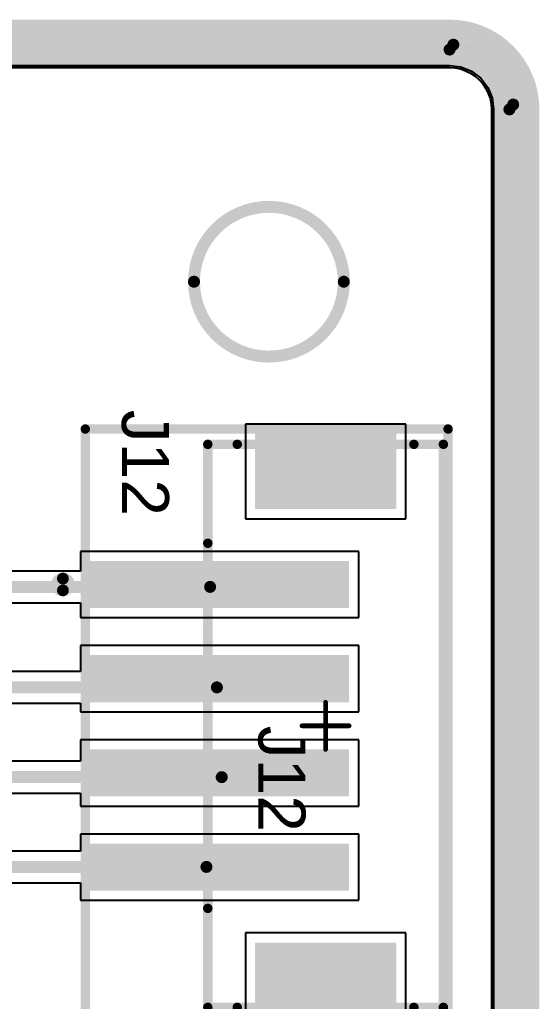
# Model space of a CAD drawing. Header units: inches. Extents: x 2.95 to 6.74, y 1.23 to 4.83.
# Drawn here: x 6.303 to 6.737, y 4.012 to 4.832 of the extents above; entities that cross this region are included whole.
import ezdxf

# ---------------------------------------------------------------- set-up
doc = ezdxf.new("R2010")
doc.units = ezdxf.units.IN
doc.header["$MEASUREMENT"] = 0
for name, color, linetype in [('Bottom Layer', 5, 'Continuous'), ('GND', 76, 'Continuous'), ('Keep-Out Layer', 6, 'Continuous'), ('Mechanical 5', 56, 'Continuous'), ('Mechanical 8', 56, 'Continuous'), ('PWR', 16, 'Continuous'), ('Top 3D Body', 56, 'Continuous'), ('Top Assembly', 56, 'Continuous'), ('Top Component Center', 56, 'Continuous'), ('Top Courtyard', 56, 'Continuous'), ('Top Layer', 1, 'Continuous'), ('Top Overlay', 2, 'Continuous'), ('Top Paste', 8, 'Continuous'), ('Top Solder', 216, 'Continuous')]:
    doc.layers.add(name, color=color, linetype=linetype)
doc.styles.add('Arial', font='', dxfattribs={"height": 0.2})
doc.styles.get('Arial').set_extended_font_data('Arial')

# ---------------------------------------------------------------- blocks, each defined once
blk = doc.blocks.new('FP_B4B_PH_SM4_GW_TB_LF_S_MFG_102')
at = {"layer": 'Top Layer'}
for points in [[(-0.24409, 0.05906), (-0.1811, 0.05906), (-0.1811, -0.05906), (-0.24409, -0.05906)], [(0.1811, 0.05906), (0.24409, 0.05906), (0.24409, -0.05906), (0.1811, -0.05906)], [(-0.1378, 0.01969), (-0.09843, 0.01969), (-0.09843, -0.19685), (-0.1378, -0.19685)], [(-0.05906, 0.01969), (-0.01969, 0.01969), (-0.01969, -0.19685), (-0.05906, -0.19685)], [(0.01969, 0.01969), (0.05906, 0.01969), (0.05906, -0.19685), (0.01969, -0.19685)], [(0.09843, 0.01969), (0.1378, 0.01969), (0.1378, -0.19685), (0.09843, -0.19685)]]:
    blk.add_hatch(color=1, dxfattribs=at).paths.add_polyline_path(points)
at = {"layer": 'Top Paste'}
for points in [[(-0.24409, 0.05906), (-0.1811, 0.05906), (-0.1811, -0.05906), (-0.24409, -0.05906)], [(0.1811, 0.05906), (0.24409, 0.05906), (0.24409, -0.05906), (0.1811, -0.05906)], [(-0.1378, 0.01969), (-0.09843, 0.01969), (-0.09843, -0.19685), (-0.1378, -0.19685)], [(-0.05906, 0.01969), (-0.01969, 0.01969), (-0.01969, -0.19685), (-0.05906, -0.19685)], [(0.01969, 0.01969), (0.05906, 0.01969), (0.05906, -0.19685), (0.01969, -0.19685)], [(0.09843, 0.01969), (0.1378, 0.01969), (0.1378, -0.19685), (0.09843, -0.19685)]]:
    blk.add_hatch(color=8, dxfattribs=at).paths.add_polyline_path(points)
at = {"layer": 'Top Solder'}
for points in [[(-0.24409, 0.05906), (-0.1811, 0.05906), (-0.1811, -0.05906), (-0.24409, -0.05906)], [(0.1811, 0.05906), (0.24409, 0.05906), (0.24409, -0.05906), (0.1811, -0.05906)], [(-0.1378, 0.01969), (-0.09843, 0.01969), (-0.09843, -0.19685), (-0.1378, -0.19685)], [(-0.05906, 0.01969), (-0.01969, 0.01969), (-0.01969, -0.19685), (-0.05906, -0.19685)], [(0.01969, 0.01969), (0.05906, 0.01969), (0.05906, -0.19685), (0.01969, -0.19685)], [(0.09843, 0.01969), (0.1378, 0.01969), (0.1378, -0.19685), (0.09843, -0.19685)]]:
    blk.add_hatch(color=216, dxfattribs=at).paths.add_polyline_path(points)
at = {"layer": 'Top 3D Body'}
for points in [[(0.23524, 0.09843, 0.00787, 0.00787, 0), (-0.23524, 0.09843, 0.00787, 0.00787, 0)], [(-0.23524, -0.09843, 0.00787, 0.00787, 0), (-0.23524, 0.09843, 0.00787, 0.00787, 0)], [(0.23524, -0.09843, 0.00787, 0.00787, 0), (0.23524, 0.09843, 0.00787, 0.00787, 0)], [(0.23524, -0.09843, 0.00787, 0.00787, 0), (-0.23524, -0.09843, 0.00787, 0.00787, 0)]]:
    blk.add_lwpolyline(points, format="xyseb", dxfattribs=at)
for points in [[(-0.2372, 0.09843, 0.00394, 0.00394, 1), (-0.23327, 0.09843, 0.00394, 0.00394, 1)], [(-0.2372, 0.09843, 0.00394, 0.00394, 1), (-0.23327, 0.09843, 0.00394, 0.00394, 1)], [(0.23327, 0.09843, 0.00394, 0.00394, 1), (0.2372, 0.09843, 0.00394, 0.00394, 1)], [(0.23327, 0.09843, 0.00394, 0.00394, 1), (0.2372, 0.09843, 0.00394, 0.00394, 1)], [(-0.2372, -0.09843, 0.00394, 0.00394, 1), (-0.23327, -0.09843, 0.00394, 0.00394, 1)], [(-0.2372, -0.09843, 0.00394, 0.00394, 1), (-0.23327, -0.09843, 0.00394, 0.00394, 1)], [(0.23327, -0.09843, 0.00394, 0.00394, 1), (0.2372, -0.09843, 0.00394, 0.00394, 1)], [(0.23327, -0.09843, 0.00394, 0.00394, 1), (0.2372, -0.09843, 0.00394, 0.00394, 1)]]:
    blk.add_lwpolyline(points, format="xyseb", close=True, dxfattribs=at)
at = {"layer": 'Top Assembly'}
for points in [[(0.24803, 0.10236, 0.00787, 0.00787, 0), (-0.24803, 0.10236, 0.00787, 0.00787, 0)], [(-0.24803, -0.20079, 0.00787, 0.00787, 0), (-0.24803, 0.10236, 0.00787, 0.00787, 0)], [(0.24803, -0.20079, 0.00787, 0.00787, 0), (0.24803, 0.10236, 0.00787, 0.00787, 0)], [(0.24803, -0.20079, 0.00787, 0.00787, 0), (-0.24803, -0.20079, 0.00787, 0.00787, 0)]]:
    blk.add_lwpolyline(points, format="xyseb", dxfattribs=at)
for points in [[(-0.25, 0.10236, 0.00394, 0.00394, 1), (-0.24606, 0.10236, 0.00394, 0.00394, 1)], [(-0.25, 0.10236, 0.00394, 0.00394, 1), (-0.24606, 0.10236, 0.00394, 0.00394, 1)], [(0.24606, 0.10236, 0.00394, 0.00394, 1), (0.25, 0.10236, 0.00394, 0.00394, 1)], [(0.24606, 0.10236, 0.00394, 0.00394, 1), (0.25, 0.10236, 0.00394, 0.00394, 1)], [(-0.25, -0.20079, 0.00394, 0.00394, 1), (-0.24606, -0.20079, 0.00394, 0.00394, 1)], [(-0.25, -0.20079, 0.00394, 0.00394, 1), (-0.24606, -0.20079, 0.00394, 0.00394, 1)], [(0.24606, -0.20079, 0.00394, 0.00394, 1), (0.25, -0.20079, 0.00394, 0.00394, 1)], [(0.24606, -0.20079, 0.00394, 0.00394, 1), (0.25, -0.20079, 0.00394, 0.00394, 1)]]:
    blk.add_lwpolyline(points, format="xyseb", close=True, dxfattribs=at)
at = {"layer": 'Top Component Center'}
for points in [[(0, -0.01969, 0.00394, 0.00394, 0), (0, 0.01969, 0.00394, 0.00394, 0)], [(0.01969, 0, 0.00394, 0.00394, 0), (-0.01969, 0, 0.00394, 0.00394, 0)]]:
    blk.add_lwpolyline(points, format="xyseb", dxfattribs=at)
for points in [[(-0.00098, 0.01969, 0.00197, 0.00197, 1), (0.00098, 0.01969, 0.00197, 0.00197, 1)], [(-0.02067, 0, 0.00197, 0.00197, 1), (-0.0187, 0, 0.00197, 0.00197, 1)], [(0.0187, 0, 0.00197, 0.00197, 1), (0.02067, 0, 0.00197, 0.00197, 1)], [(-0.00098, -0.01969, 0.00197, 0.00197, 1), (0.00098, -0.01969, 0.00197, 0.00197, 1)]]:
    blk.add_lwpolyline(points, format="xyseb", close=True, dxfattribs=at)
at = {"layer": 'Top Courtyard'}
for points in [[(0.24803, 0.10236, 0.00787, 0.00787, 0), (-0.24803, 0.10236, 0.00787, 0.00787, 0)], [(-0.24803, -0.20079, 0.00787, 0.00787, 0), (-0.24803, 0.10236, 0.00787, 0.00787, 0)], [(0.24803, -0.20079, 0.00787, 0.00787, 0), (0.24803, 0.10236, 0.00787, 0.00787, 0)], [(0.24803, -0.20079, 0.00787, 0.00787, 0), (-0.24803, -0.20079, 0.00787, 0.00787, 0)]]:
    blk.add_lwpolyline(points, format="xyseb", dxfattribs=at)
for points in [[(-0.25, 0.10236, 0.00394, 0.00394, 1), (-0.24606, 0.10236, 0.00394, 0.00394, 1)], [(-0.25, 0.10236, 0.00394, 0.00394, 1), (-0.24606, 0.10236, 0.00394, 0.00394, 1)], [(0.24606, 0.10236, 0.00394, 0.00394, 1), (0.25, 0.10236, 0.00394, 0.00394, 1)], [(0.24606, 0.10236, 0.00394, 0.00394, 1), (0.25, 0.10236, 0.00394, 0.00394, 1)], [(-0.25, -0.20079, 0.00394, 0.00394, 1), (-0.24606, -0.20079, 0.00394, 0.00394, 1)], [(-0.25, -0.20079, 0.00394, 0.00394, 1), (-0.24606, -0.20079, 0.00394, 0.00394, 1)], [(0.24606, -0.20079, 0.00394, 0.00394, 1), (0.25, -0.20079, 0.00394, 0.00394, 1)], [(0.24606, -0.20079, 0.00394, 0.00394, 1), (0.25, -0.20079, 0.00394, 0.00394, 1)]]:
    blk.add_lwpolyline(points, format="xyseb", close=True, dxfattribs=at)
at = {"layer": 'Top Overlay'}
for points in [[(0.23524, 0.09843, 0.00787, 0.00787, 0), (-0.23524, 0.09843, 0.00787, 0.00787, 0)], [(-0.23524, 0.07382, 0.00787, 0.00787, 0), (-0.23524, 0.09843, 0.00787, 0.00787, 0)], [(0.23524, 0.07382, 0.00787, 0.00787, 0), (0.23524, 0.09843, 0.00787, 0.00787, 0)], [(-0.23524, -0.09843, 0.00787, 0.00787, 0), (-0.23524, -0.07382, 0.00787, 0.00787, 0)], [(0.23524, -0.09843, 0.00787, 0.00787, 0), (0.23524, -0.07382, 0.00787, 0.00787, 0)], [(-0.15256, -0.09843, 0.00787, 0.00787, 0), (-0.23524, -0.09843, 0.00787, 0.00787, 0)], [(0.23524, -0.09843, 0.00787, 0.00787, 0), (0.15256, -0.09843, 0.00787, 0.00787, 0)]]:
    blk.add_lwpolyline(points, format="xyseb", dxfattribs=at)
for points in [[(-0.2372, 0.09843, 0.00394, 0.00394, 1), (-0.23327, 0.09843, 0.00394, 0.00394, 1)], [(-0.2372, 0.09843, 0.00394, 0.00394, 1), (-0.23327, 0.09843, 0.00394, 0.00394, 1)], [(0.23327, 0.09843, 0.00394, 0.00394, 1), (0.2372, 0.09843, 0.00394, 0.00394, 1)], [(0.23327, 0.09843, 0.00394, 0.00394, 1), (0.2372, 0.09843, 0.00394, 0.00394, 1)], [(-0.2372, 0.07382, 0.00394, 0.00394, 1), (-0.23327, 0.07382, 0.00394, 0.00394, 1)], [(0.23327, 0.07382, 0.00394, 0.00394, 1), (0.2372, 0.07382, 0.00394, 0.00394, 1)], [(-0.2372, -0.07382, 0.00394, 0.00394, 1), (-0.23327, -0.07382, 0.00394, 0.00394, 1)], [(0.23327, -0.07382, 0.00394, 0.00394, 1), (0.2372, -0.07382, 0.00394, 0.00394, 1)], [(-0.2372, -0.09843, 0.00394, 0.00394, 1), (-0.23327, -0.09843, 0.00394, 0.00394, 1)], [(-0.2372, -0.09843, 0.00394, 0.00394, 1), (-0.23327, -0.09843, 0.00394, 0.00394, 1)], [(-0.15453, -0.09843, 0.00394, 0.00394, 1), (-0.15059, -0.09843, 0.00394, 0.00394, 1)], [(0.15059, -0.09843, 0.00394, 0.00394, 1), (0.15453, -0.09843, 0.00394, 0.00394, 1)], [(0.23327, -0.09843, 0.00394, 0.00394, 1), (0.2372, -0.09843, 0.00394, 0.00394, 1)], [(0.23327, -0.09843, 0.00394, 0.00394, 1), (0.2372, -0.09843, 0.00394, 0.00394, 1)], [(-0.11319, -0.21949, 0.00984, 0.00984, 1), (-0.12303, -0.21949, 0.00984, 0.00984, 1)], [(-0.12549, -0.21949, 0.00492, 0.00492, 1), (-0.12057, -0.21949, 0.00492, 0.00492, 1)], [(-0.11565, -0.21949, 0.00492, 0.00492, 1), (-0.11073, -0.21949, 0.00492, 0.00492, 1)]]:
    blk.add_lwpolyline(points, format="xyseb", close=True, dxfattribs=at)
at = {"layer": 'Top Assembly', "style": 'Arial'}
blk.add_text('J12', height=0.03937, dxfattribs=at).set_placement((-0.00007, -0.05619))

msp = doc.modelspace()

# ---------------------------------------------------------------- linework, layer by layer
at = {"layer": 'Bottom Layer'}
for p, q in [((3.89213, 4.79375), (6.6622, 4.79375)), ((6.6622, 4.79375), (6.66221, 4.79375)), ((6.66221, 4.79375), (6.66242, 4.7938)), ((6.66242, 4.7938), (6.67173, 4.79257)), ((6.67173, 4.79257), (6.68061, 4.78889)), ((6.68061, 4.78889), (6.68824, 4.78304)), ((6.68824, 4.78304), (6.69409, 4.77541)), ((6.69409, 4.77541), (6.69777, 4.76654)), ((6.69777, 4.76654), (6.69899, 4.75722)), ((6.69899, 4.75722), (6.69895, 4.75701)), ((6.69895, 4.75701), (6.69895, 3.52709))]:
    msp.add_line(p, q, dxfattribs=at)
at = {"layer": 'GND'}
for p, q in [((4.7401, 4.79193), (6.66218, 4.79193)), ((6.66218, 4.79193), (6.66228, 4.79193)), ((6.66228, 4.79193), (6.66269, 4.79197)), ((6.66269, 4.79197), (6.66677, 4.7917)), ((6.66677, 4.7917), (6.67126, 4.79081)), ((6.67126, 4.79081), (6.67559, 4.78933)), ((6.67559, 4.78933), (6.6797, 4.78731)), ((6.6797, 4.78731), (6.68351, 4.78477)), ((6.68351, 4.78477), (6.68695, 4.78175)), ((6.68695, 4.78175), (6.68996, 4.77831)), ((6.68996, 4.77831), (6.69251, 4.7745)), ((6.69251, 4.7745), (6.69453, 4.7704)), ((6.69453, 4.7704), (6.696, 4.76606)), ((6.696, 4.76606), (6.6969, 4.76157)), ((6.6969, 4.76157), (6.69717, 4.75744)), ((6.69717, 4.75744), (6.69712, 4.75701)), ((6.69712, 4.75701), (6.69712, 3.52709))]:
    msp.add_line(p, q, dxfattribs=at)
for points in [[(3.89213, 4.81202, 0.04, 0.04, 0), (6.66221, 4.81202, 0.04, 0.04, 0)], [(6.66221, 4.81202, 0.04, 0.04, 0), (6.6623, 4.81202, 0.04, 0.04, 0)], [(6.6623, 4.81202, 0.04, 0.04, -0.413705), (6.71722, 4.75701, 0.04, 0.04, 0)], [(6.71722, 3.52709, 0.04, 0.04, 0), (6.71722, 4.75701, 0.04, 0.04, 0)]]:
    msp.add_lwpolyline(points, format="xyseb", dxfattribs=at)
for points in [[(6.65221, 4.81202, 0.02, 0.02, 1), (6.67221, 4.81202, 0.02, 0.02, 1)], [(6.65221, 4.81202, 0.02, 0.02, 1), (6.67221, 4.81202, 0.02, 0.02, 1)], [(6.6523, 4.81202, 0.02, 0.02, 1), (6.6723, 4.81202, 0.02, 0.02, 1)], [(6.6523, 4.81202, 0.02, 0.02, 1), (6.6723, 4.81202, 0.02, 0.02, 1)], [(6.70722, 4.75701, 0.02, 0.02, 1), (6.72722, 4.75701, 0.02, 0.02, 1)], [(6.70722, 4.75701, 0.02, 0.02, 1), (6.72722, 4.75701, 0.02, 0.02, 1)]]:
    msp.add_lwpolyline(points, format="xyseb", close=True, dxfattribs=at)
at = {"layer": 'Keep-Out Layer'}
for points in [[(3.89527, 4.81105, 0.01, 0.01, 0), (6.66535, 4.81105, 0.01, 0.01, 0)], [(6.66535, 4.81105, 0.01, 0.01, 0), (6.66535, 4.81105, 0.01, 0.01, 0)], [(6.66535, 4.81105, 0.01, 0.01, -0.414206), (6.71535, 4.76105, 0.01, 0.01, 0)], [(3.89213, 4.80701, 0.01, 0.01, 0), (6.66221, 4.80701, 0.01, 0.01, 0)], [(3.89527, 4.81105, 0.0000012, 0.0000012, 0), (6.66535, 4.81105, 0.0000012, 0.0000012, 0)], [(6.66221, 4.80701, 0.01, 0.01, 0), (6.66221, 4.80701, 0.01, 0.01, 0)], [(6.66221, 4.80701, 0.01, 0.01, -0.414206), (6.71221, 4.75701, 0.01, 0.01, 0)], [(6.66535, 4.81105, 0.0000012, 0.0000012, 0), (6.66535, 4.81105, 0.0000012, 0.0000012, 0)], [(6.66535, 4.81105, 0.0000012, 0.0000012, -0.414206), (6.71535, 4.76105, 0.0000012, 0.0000012, 0)], [(3.89213, 4.80701, 0.0000012, 0.0000012, 0), (6.66221, 4.80701, 0.0000012, 0.0000012, 0)], [(6.66221, 4.80701, 0.0000012, 0.0000012, 0), (6.66221, 4.80701, 0.0000012, 0.0000012, 0)], [(6.66221, 4.80701, 0.0000012, 0.0000012, -0.414206), (6.71221, 4.75701, 0.0000012, 0.0000012, 0)], [(6.7122, 4.75701, 0.01, 0.01, 0), (6.71221, 4.75701, 0.01, 0.01, 0)], [(6.7122, 3.52709, 0.01, 0.01, 0), (6.7122, 4.75701, 0.01, 0.01, 0)], [(6.71535, 4.76105, 0.01, 0.01, 0), (6.71535, 4.76105, 0.01, 0.01, 0)], [(6.71535, 3.53113, 0.01, 0.01, 0), (6.71535, 4.76105, 0.01, 0.01, 0)], [(6.71535, 4.76105, 0.0000012, 0.0000012, 0), (6.71535, 4.76105, 0.0000012, 0.0000012, 0)], [(6.71535, 3.53113, 0.0000012, 0.0000012, 0), (6.71535, 4.76105, 0.0000012, 0.0000012, 0)], [(6.7122, 4.75701, 0.0000012, 0.0000012, 0), (6.71221, 4.75701, 0.0000012, 0.0000012, 0)], [(6.7122, 3.52709, 0.0000012, 0.0000012, 0), (6.7122, 4.75701, 0.0000012, 0.0000012, 0)]]:
    msp.add_lwpolyline(points, format="xyseb", dxfattribs=at)
for points in [[(6.66285, 4.81105, 0.005, 0.005, 1), (6.66785, 4.81105, 0.005, 0.005, 1)], [(6.66285, 4.81105, 0.005, 0.005, 1), (6.66785, 4.81105, 0.005, 0.005, 1)], [(6.66285, 4.81105, 0.005, 0.005, 1), (6.66785, 4.81105, 0.005, 0.005, 1)], [(6.66285, 4.81105, 0.005, 0.005, 1), (6.66785, 4.81105, 0.005, 0.005, 1)], [(6.65971, 4.80701, 0.005, 0.005, 1), (6.66471, 4.80701, 0.005, 0.005, 1)], [(6.65971, 4.80701, 0.005, 0.005, 1), (6.66471, 4.80701, 0.005, 0.005, 1)], [(6.65971, 4.80701, 0.005, 0.005, 1), (6.66471, 4.80701, 0.005, 0.005, 1)], [(6.65971, 4.80701, 0.005, 0.005, 1), (6.66471, 4.80701, 0.005, 0.005, 1)], [(6.66535, 4.81105, 0.0000006, 0.0000006, 1), (6.66535, 4.81105, 0.0000006, 0.0000006, 1)], [(6.66535, 4.81105, 0.0000006, 0.0000006, 1), (6.66535, 4.81105, 0.0000006, 0.0000006, 1)], [(6.66535, 4.81105, 0.0000006, 0.0000006, 1), (6.66535, 4.81105, 0.0000006, 0.0000006, 1)], [(6.66535, 4.81105, 0.0000006, 0.0000006, 1), (6.66535, 4.81105, 0.0000006, 0.0000006, 1)], [(6.6622, 4.80701, 0.0000006, 0.0000006, 1), (6.66221, 4.80701, 0.0000006, 0.0000006, 1)], [(6.6622, 4.80701, 0.0000006, 0.0000006, 1), (6.66221, 4.80701, 0.0000006, 0.0000006, 1)], [(6.6622, 4.80701, 0.0000006, 0.0000006, 1), (6.66221, 4.80701, 0.0000006, 0.0000006, 1)], [(6.6622, 4.80701, 0.0000006, 0.0000006, 1), (6.66221, 4.80701, 0.0000006, 0.0000006, 1)], [(6.7097, 4.75701, 0.005, 0.005, 1), (6.7147, 4.75701, 0.005, 0.005, 1)], [(6.7097, 4.75701, 0.005, 0.005, 1), (6.7147, 4.75701, 0.005, 0.005, 1)], [(6.70971, 4.75701, 0.005, 0.005, 1), (6.71471, 4.75701, 0.005, 0.005, 1)], [(6.70971, 4.75701, 0.005, 0.005, 1), (6.71471, 4.75701, 0.005, 0.005, 1)], [(6.71285, 4.76105, 0.005, 0.005, 1), (6.71785, 4.76105, 0.005, 0.005, 1)], [(6.71285, 4.76105, 0.005, 0.005, 1), (6.71785, 4.76105, 0.005, 0.005, 1)], [(6.71285, 4.76105, 0.005, 0.005, 1), (6.71785, 4.76105, 0.005, 0.005, 1)], [(6.71285, 4.76105, 0.005, 0.005, 1), (6.71785, 4.76105, 0.005, 0.005, 1)], [(6.71535, 4.76105, 0.0000006, 0.0000006, 1), (6.71535, 4.76105, 0.0000006, 0.0000006, 1)], [(6.71535, 4.76105, 0.0000006, 0.0000006, 1), (6.71535, 4.76105, 0.0000006, 0.0000006, 1)], [(6.71535, 4.76105, 0.0000006, 0.0000006, 1), (6.71535, 4.76105, 0.0000006, 0.0000006, 1)], [(6.71535, 4.76105, 0.0000006, 0.0000006, 1), (6.71535, 4.76105, 0.0000006, 0.0000006, 1)], [(6.7122, 4.75701, 0.0000006, 0.0000006, 1), (6.7122, 4.75701, 0.0000006, 0.0000006, 1)], [(6.7122, 4.75701, 0.0000006, 0.0000006, 1), (6.71221, 4.75701, 0.0000006, 0.0000006, 1)], [(6.7122, 4.75701, 0.0000006, 0.0000006, 1), (6.7122, 4.75701, 0.0000006, 0.0000006, 1)], [(6.7122, 4.75701, 0.0000006, 0.0000006, 1), (6.71221, 4.75701, 0.0000006, 0.0000006, 1)]]:
    msp.add_lwpolyline(points, format="xyseb", close=True, dxfattribs=at)
at = {"layer": 'Mechanical 5'}
for points in [[(3.89213, 4.81202, 0.015, 0.015, 0), (6.66221, 4.81202, 0.015, 0.015, 0)], [(6.66221, 4.81202, 0.015, 0.015, 0), (6.6623, 4.81202, 0.015, 0.015, 0)], [(6.6623, 4.81202, 0.015, 0.015, -0.413705), (6.71722, 4.75701, 0.015, 0.015, 0)], [(6.71722, 3.52709, 0.015, 0.015, 0), (6.71722, 4.75701, 0.015, 0.015, 0)]]:
    msp.add_lwpolyline(points, format="xyseb", dxfattribs=at)
for points in [[(6.65846, 4.81202, 0.0075, 0.0075, 1), (6.66596, 4.81202, 0.0075, 0.0075, 1)], [(6.65846, 4.81202, 0.0075, 0.0075, 1), (6.66596, 4.81202, 0.0075, 0.0075, 1)], [(6.65855, 4.81202, 0.0075, 0.0075, 1), (6.66605, 4.81202, 0.0075, 0.0075, 1)], [(6.65855, 4.81202, 0.0075, 0.0075, 1), (6.66605, 4.81202, 0.0075, 0.0075, 1)], [(6.71347, 4.75701, 0.0075, 0.0075, 1), (6.72097, 4.75701, 0.0075, 0.0075, 1)], [(6.71347, 4.75701, 0.0075, 0.0075, 1), (6.72097, 4.75701, 0.0075, 0.0075, 1)]]:
    msp.add_lwpolyline(points, format="xyseb", close=True, dxfattribs=at)
at = {"layer": 'Mechanical 8'}
for points in [[(3.89527, 4.81105, 0.01, 0.01, 0), (6.66535, 4.81105, 0.01, 0.01, 0)], [(6.66535, 4.81105, 0.01, 0.01, -0.414214), (6.71535, 4.76105, 0.01, 0.01, 0)], [(3.89213, 4.80701, 0.01, 0.01, 0), (6.66221, 4.80701, 0.01, 0.01, 0)], [(6.66221, 4.80701, 0.01, 0.01, -0.414214), (6.71221, 4.75701, 0.01, 0.01, 0)], [(6.71221, 3.52709, 0.01, 0.01, 0), (6.71221, 4.75701, 0.01, 0.01, 0)], [(6.71535, 3.53113, 0.01, 0.01, 0), (6.71535, 4.76105, 0.01, 0.01, 0)]]:
    msp.add_lwpolyline(points, format="xyseb", dxfattribs=at)
for points in [[(6.66285, 4.81105, 0.005, 0.005, 1), (6.66785, 4.81105, 0.005, 0.005, 1)], [(6.66285, 4.81105, 0.005, 0.005, 1), (6.66785, 4.81105, 0.005, 0.005, 1)], [(6.65971, 4.80701, 0.005, 0.005, 1), (6.66471, 4.80701, 0.005, 0.005, 1)], [(6.65971, 4.80701, 0.005, 0.005, 1), (6.66471, 4.80701, 0.005, 0.005, 1)], [(6.70971, 4.75701, 0.005, 0.005, 1), (6.71471, 4.75701, 0.005, 0.005, 1)], [(6.70971, 4.75701, 0.005, 0.005, 1), (6.71471, 4.75701, 0.005, 0.005, 1)], [(6.71285, 4.76105, 0.005, 0.005, 1), (6.71785, 4.76105, 0.005, 0.005, 1)], [(6.71285, 4.76105, 0.005, 0.005, 1), (6.71785, 4.76105, 0.005, 0.005, 1)], [(6.5738, 4.61301, 0.01, 0.01, 1), (6.44861, 4.61301, 0.01, 0.01, 1)], [(6.5738, 4.61301, 0.01, 0.01, 1), (6.44861, 4.61301, 0.01, 0.01, 1)], [(6.44611, 4.61301, 0.005, 0.005, 1), (6.45111, 4.61301, 0.005, 0.005, 1)], [(6.44611, 4.61301, 0.005, 0.005, 1), (6.45111, 4.61301, 0.005, 0.005, 1)], [(6.5713, 4.61301, 0.005, 0.005, 1), (6.5763, 4.61301, 0.005, 0.005, 1)], [(6.5713, 4.61301, 0.005, 0.005, 1), (6.5763, 4.61301, 0.005, 0.005, 1)]]:
    msp.add_lwpolyline(points, format="xyseb", close=True, dxfattribs=at)
at = {"layer": 'PWR'}
for p, q in [((3.89213, 4.79193), (6.66218, 4.79193)), ((6.66218, 4.79193), (6.66228, 4.79193)), ((6.66228, 4.79193), (6.66269, 4.79197)), ((6.66269, 4.79197), (6.66677, 4.7917)), ((6.66677, 4.7917), (6.67126, 4.79081)), ((6.67126, 4.79081), (6.67559, 4.78933)), ((6.67559, 4.78933), (6.6797, 4.78731)), ((6.6797, 4.78731), (6.68351, 4.78477)), ((6.68351, 4.78477), (6.68695, 4.78175)), ((6.68695, 4.78175), (6.68996, 4.77831)), ((6.68996, 4.77831), (6.69251, 4.7745)), ((6.69251, 4.7745), (6.69453, 4.7704)), ((6.69453, 4.7704), (6.696, 4.76606)), ((6.696, 4.76606), (6.6969, 4.76157)), ((6.6969, 4.76157), (6.69717, 4.75744)), ((6.69717, 4.75744), (6.69712, 4.75701)), ((6.69712, 4.75701), (6.69712, 3.52709))]:
    msp.add_line(p, q, dxfattribs=at)
for points in [[(3.89213, 4.81202, 0.04, 0.04, 0), (6.66221, 4.81202, 0.04, 0.04, 0)], [(6.66221, 4.81202, 0.04, 0.04, 0), (6.6623, 4.81202, 0.04, 0.04, 0)], [(6.6623, 4.81202, 0.04, 0.04, -0.413705), (6.71722, 4.75701, 0.04, 0.04, 0)], [(6.71722, 3.52709, 0.04, 0.04, 0), (6.71722, 4.75701, 0.04, 0.04, 0)]]:
    msp.add_lwpolyline(points, format="xyseb", dxfattribs=at)
for points in [[(6.65221, 4.81202, 0.02, 0.02, 1), (6.67221, 4.81202, 0.02, 0.02, 1)], [(6.65221, 4.81202, 0.02, 0.02, 1), (6.67221, 4.81202, 0.02, 0.02, 1)], [(6.6523, 4.81202, 0.02, 0.02, 1), (6.6723, 4.81202, 0.02, 0.02, 1)], [(6.6523, 4.81202, 0.02, 0.02, 1), (6.6723, 4.81202, 0.02, 0.02, 1)], [(6.70722, 4.75701, 0.02, 0.02, 1), (6.72722, 4.75701, 0.02, 0.02, 1)], [(6.70722, 4.75701, 0.02, 0.02, 1), (6.72722, 4.75701, 0.02, 0.02, 1)]]:
    msp.add_lwpolyline(points, format="xyseb", close=True, dxfattribs=at)
at = {"layer": 'Top Layer'}
for p, q in [((3.89213, 4.79375), (6.6622, 4.79375)), ((6.6622, 4.79375), (6.66221, 4.79375)), ((6.66221, 4.79375), (6.66242, 4.7938)), ((6.66242, 4.7938), (6.67173, 4.79257)), ((6.67173, 4.79257), (6.68061, 4.78889)), ((6.68061, 4.78889), (6.68824, 4.78304)), ((6.68824, 4.78304), (6.69409, 4.77541)), ((6.69409, 4.77541), (6.69777, 4.76654)), ((6.69777, 4.76654), (6.69899, 4.75722)), ((6.69899, 4.75722), (6.69895, 4.75701)), ((6.69895, 4.75701), (6.69895, 3.52709)), ((6.62564, 4.49398), (6.49153, 4.49398)), ((6.49153, 4.49398), (6.49153, 4.41499)), ((6.62564, 4.41499), (6.62564, 4.49398)), ((6.49153, 4.41499), (6.62564, 4.41499)), ((6.58627, 4.38769), (6.35373, 4.38769)), ((6.35373, 4.38769), (6.35373, 4.37125)), ((6.58627, 4.33232), (6.58627, 4.38769)), ((6.35373, 4.37125), (6.26307, 4.37125)), ((6.26307, 4.34475), (6.35373, 4.34475)), ((6.35373, 4.34475), (6.35373, 4.33232)), ((6.35373, 4.33232), (6.58627, 4.33232)), ((6.58627, 4.30894), (6.35373, 4.30894)), ((6.35373, 4.30894), (6.35373, 4.28725)), ((6.58627, 4.25357), (6.58627, 4.30894)), ((6.35373, 4.28725), (6.266, 4.28725)), ((6.27149, 4.26075), (6.35373, 4.26075)), ((6.35373, 4.26075), (6.35373, 4.25357)), ((6.35373, 4.25357), (6.58627, 4.25357)), ((6.58627, 4.2302), (6.35373, 4.2302)), ((6.35373, 4.2302), (6.35373, 4.21225)), ((6.58627, 4.17483), (6.58627, 4.2302)), ((6.35373, 4.21225), (6.283, 4.21225)), ((6.28849, 4.18575), (6.35373, 4.18575)), ((6.35373, 4.18575), (6.35373, 4.17483)), ((6.35373, 4.17483), (6.58627, 4.17483)), ((6.58627, 4.15146), (6.35373, 4.15146)), ((6.35373, 4.15146), (6.35373, 4.13725)), ((6.58627, 4.09609), (6.58627, 4.15146)), ((6.35373, 4.13725), (6.27243, 4.13725)), ((6.28732, 4.11075), (6.35373, 4.11075)), ((6.35373, 4.11075), (6.35373, 4.09609)), ((6.35373, 4.09609), (6.58627, 4.09609)), ((6.62564, 4.06879), (6.49153, 4.06879)), ((6.49153, 4.06879), (6.49153, 3.99809)), ((6.62564, 3.9898), (6.62564, 4.06879))]:
    msp.add_line(p, q, dxfattribs=at)
for points in [[(6.25007, 4.358, 0.01, 0.01, 0), (6.4621, 4.358, 0.01, 0.01, 0)], [(6.266, 4.274, 0.01, 0.01, 0), (6.46776, 4.274, 0.01, 0.01, 0)], [(6.283, 4.199, 0.01, 0.01, 0), (6.47176, 4.199, 0.01, 0.01, 0)], [(6.2564, 4.124, 0.01, 0.01, 0), (6.45902, 4.124, 0.01, 0.01, 0)]]:
    msp.add_lwpolyline(points, format="xyseb", dxfattribs=at)
for points in [[(6.4596, 4.358, 0.005, 0.005, 1), (6.4646, 4.358, 0.005, 0.005, 1)], [(6.46526, 4.274, 0.005, 0.005, 1), (6.47026, 4.274, 0.005, 0.005, 1)], [(6.46926, 4.199, 0.005, 0.005, 1), (6.47426, 4.199, 0.005, 0.005, 1)], [(6.45652, 4.124, 0.005, 0.005, 1), (6.46152, 4.124, 0.005, 0.005, 1)]]:
    msp.add_lwpolyline(points, format="xyseb", close=True, dxfattribs=at)

# ---------------------------------------------------------------- block references
at = {"rotation": 270}
msp.add_blockref('FP_B4B_PH_SM4_GW_TB_LF_S_MFG_102', (6.55858, 4.24189), dxfattribs=at)

# ---------------------------------------------------------------- texts
at = {"layer": 'Top Overlay', "style": 'Arial'}
msp.add_text('J12', height=0.03937, rotation=270, dxfattribs=at).set_placement((6.38832, 4.50598))

doc.saveas('drawing.dxf')
